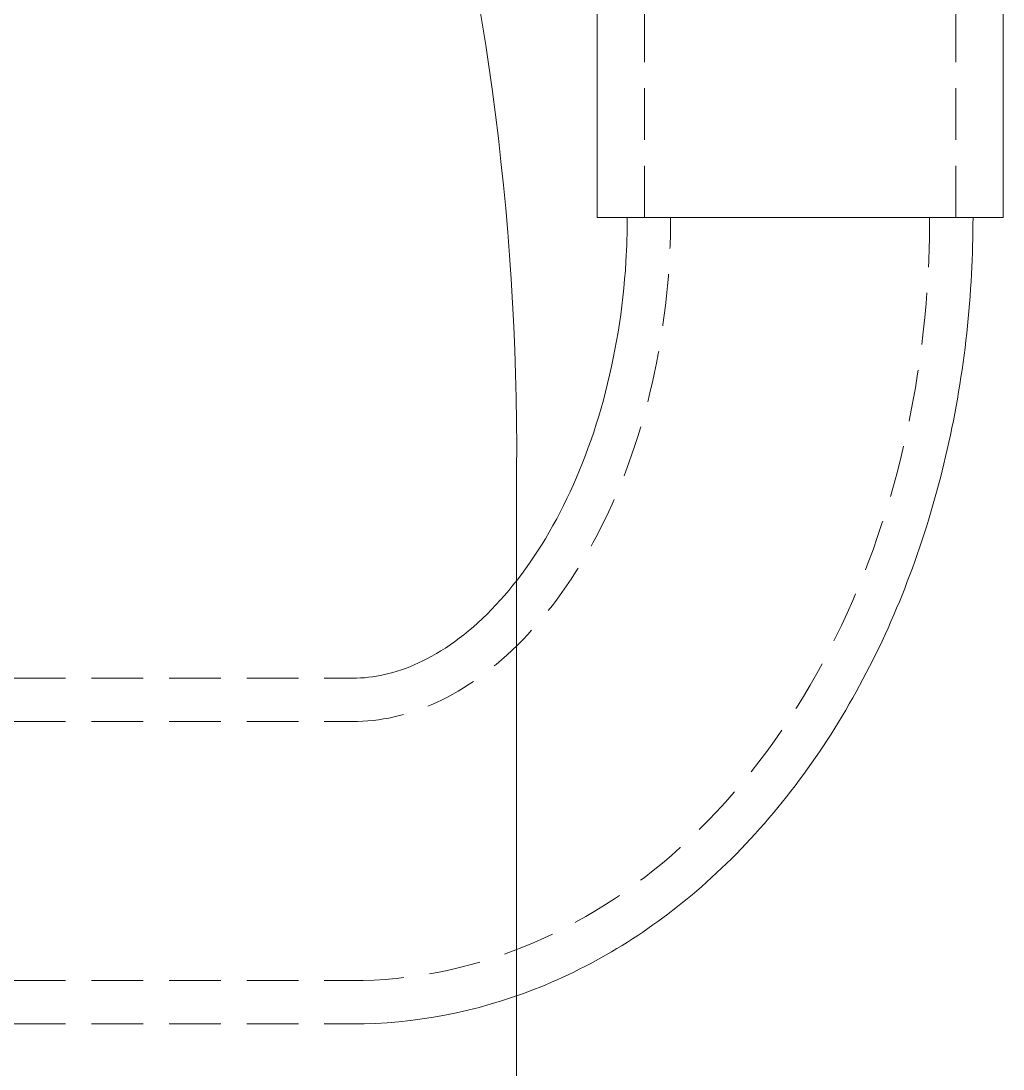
# Model space of a CAD drawing. Header units: millimetres. Extents: x -46397 to 283259, y -8690 to 23983.
# Drawn here: x -33735.2 to -33640.4, y 5764.9 to 5866.1 of the extents above; entities that cross this region are included whole.
import ezdxf

# ---------------------------------------------------------------- set-up
doc = ezdxf.new("R2010")
doc.units = ezdxf.units.MM
doc.linetypes.add('CENTER', pattern=[2, 1.25, -0.25, 0.25, -0.25])
doc.linetypes.add('HIDDENX2', pattern=[0.75, 0.5, -0.25])
doc.layers.add('DUONGTAM', color=1, linetype='CENTER', lineweight=0)

msp = doc.modelspace()

# ---------------------------------------------------------------- linework, layer by layer
at = {"color": 2, "linetype": 'Continuous', "lineweight": 0, "ltscale": 10, "extrusion": (0, 1, 0)}
for p, q in [((-33679.57, 5847.11, -1.5), (-33679.57, 5894.16, -1.5)), ((-33640.37, 5847.11, -1.5), (-33640.37, 5894.16, -1.5)), ((-33640.37, 5847.11, -1.5), (-33679.57, 5847.11, -1.5))]:
    msp.add_line(p, q, dxfattribs=at)
at = {"color": 1, "linetype": 'HIDDENX2', "lineweight": 0, "ltscale": 10, "extrusion": (0, 1, 0)}
for p, q in [((-33675.02, 5847.11, -1.5), (-33675.02, 5894.16, -1.5)), ((-33644.92, 5847.11, -1.5), (-33644.92, 5894.16, -1.5)), ((-33788.44, 5802.63, -1.5), (-33703.23, 5802.63, -1.5)), ((-33788.44, 5798.44, -1.5), (-33703.23, 5798.44, -1.5)), ((-33788.44, 5773.42, -1.5), (-33703.23, 5773.42, -1.5)), ((-33788.44, 5769.23, -1.5), (-33703.23, 5769.23, -1.5))]:
    msp.add_line(p, q, dxfattribs=at)
at = {"color": 2, "linetype": 'Continuous', "lineweight": 0, "ltscale": 10}
for points, knots in [([(-33703.23, 5769.23, -1.5), (-33697.23, 5769.23, -1.5), (-33691.23, 5770.4, -1.5), (-33679.75, 5774.88, -1.5), (-33674.31, 5778.29, -1.5), (-33664.2, 5787.13, -1.5), (-33659.65, 5792.73, -1.5), (-33652.18, 5805.19, -1.5), (-33649.26, 5812.04, -1.5), (-33645.08, 5826.46, -1.5), (-33643.82, 5834.02, -1.5), (-33643.32, 5843.47, -1.5), (-33643.27, 5845.29, -1.5), (-33643.27, 5847.11, -1.5)], [3.327667, 3.327667, 3.327667, 3.327667, 3.597156, 3.597156, 3.881016, 3.881016, 4.195175, 4.195175, 4.509334, 4.509334, 4.823494, 4.823494, 4.898463, 4.898463, 4.898463, 4.898463]), ([(-33703.23, 5802.63, -1.5), (-33701.18, 5802.63, -1.5), (-33699.09, 5803.06, -1.5), (-33694.58, 5805.14, -1.5), (-33692.16, 5806.81, -1.5), (-33687.55, 5811.55, -1.5), (-33685.38, 5814.5, -1.5), (-33681.68, 5821.39, -1.5), (-33680.13, 5825.28, -1.5), (-33677.83, 5833.72, -1.5), (-33677.08, 5838.26, -1.5), (-33676.71, 5844.29, -1.5), (-33676.67, 5845.7, -1.5), (-33676.67, 5847.11, -1.5)], [3.327667, 3.327667, 3.327667, 3.327667, 3.641826, 3.641826, 3.955985, 3.955985, 4.249173, 4.249173, 4.530392, 4.530392, 4.812699, 4.812699, 4.898463, 4.898463, 4.898463, 4.898463])]:
    msp.add_open_spline(points, degree=3, knots=knots, dxfattribs=at)
at = {"color": 1, "linetype": 'HIDDENX2', "lineweight": 0, "ltscale": 10}
for points, knots in [([(-33703.23, 5773.42, -1.5), (-33697.6, 5773.42, -1.5), (-33691.97, 5774.55, -1.5), (-33681.19, 5778.89, -1.5), (-33676.08, 5782.18, -1.5), (-33666.67, 5790.68, -1.5), (-33662.46, 5796.02, -1.5), (-33655.54, 5807.92, -1.5), (-33652.82, 5814.5, -1.5), (-33648.98, 5828.34, -1.5), (-33647.86, 5835.61, -1.5), (-33647.49, 5844.32, -1.5), (-33647.46, 5845.72, -1.5), (-33647.46, 5847.11, -1.5)], [3.327667, 3.327667, 3.327667, 3.327667, 3.605134, 3.605134, 3.896186, 3.896186, 4.210345, 4.210345, 4.524504, 4.524504, 4.838663, 4.838663, 4.898463, 4.898463, 4.898463, 4.898463]), ([(-33703.23, 5798.44, -1.5), (-33700.56, 5798.44, -1.5), (-33697.86, 5799.02, -1.5), (-33692.32, 5801.57, -1.5), (-33689.48, 5803.56, -1.5), (-33684.16, 5809.03, -1.5), (-33681.69, 5812.44, -1.5), (-33677.56, 5820.31, -1.5), (-33675.87, 5824.71, -1.5), (-33673.46, 5834.18, -1.5), (-33672.73, 5839.23, -1.5), (-33672.5, 5845.26, -1.5), (-33672.48, 5846.19, -1.5), (-33672.48, 5847.11, -1.5)], [3.327667, 3.327667, 3.327667, 3.327667, 3.641826, 3.641826, 3.955985, 3.955985, 4.259416, 4.259416, 4.552218, 4.552218, 4.845318, 4.845318, 4.898463, 4.898463, 4.898463, 4.898463])]:
    msp.add_open_spline(points, degree=3, knots=knots, dxfattribs=at)
at = {"layer": 'DUONGTAM', "color": 5, "lineweight": 0, "ltscale": 100, "elevation": -1.5}
msp.add_lwpolyline([(-34999.36, 5772.97), (-34999.36, 4272.97), (-34999.36, 4223.14, 0.284296), (-34857, 3989.71, 0.238987), (-33829.72, 3989.71, 0.284296), (-33687.36, 4223.14), (-33687.36, 4272.97), (-33687.36, 5772.97), (-33687.36, 5822.8, 0.284296), (-33829.72, 6056.23, 0.238987), (-34857, 6056.23, 0.284296), (-34999.36, 5822.8)], format="xyb", close=True, dxfattribs=at)

doc.saveas('drawing.dxf')
